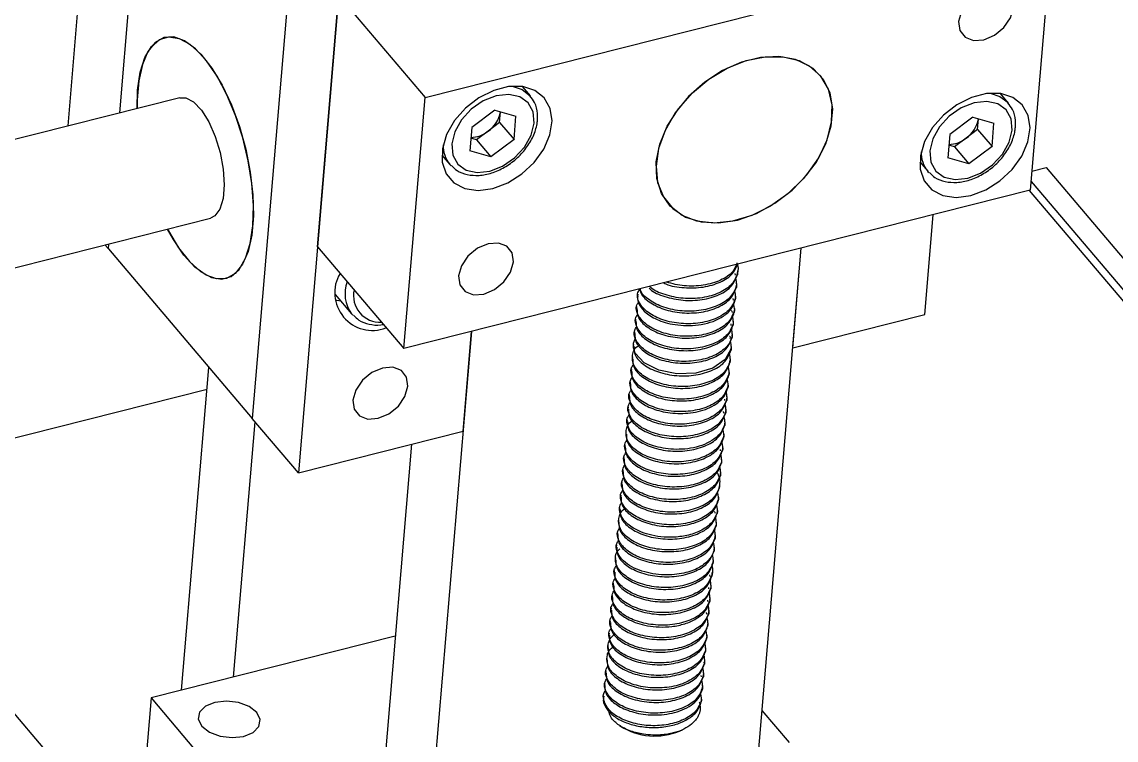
# Model space of a CAD drawing. Header units: millimetres. Extents: x 15 to 415, y 5 to 292.
# Drawn here: x 166.64 to 184.24, y 146.87 to 158.41 of the extents above; entities that cross this region are included whole.
import ezdxf

# ---------------------------------------------------------------- set-up
doc = ezdxf.new("R2010")
doc.units = ezdxf.units.MM
doc.layers.get('0').update_dxf_attribs({"lineweight": 5})

msp = doc.modelspace()

# ---------------------------------------------------------------- linework, layer by layer
at = {"color": 18, "linetype": 'Continuous', "lineweight": 25, "true_color": 0x000000}
for p, q in [((171.305, 163.344), (170.347, 152.035)), ((172.046, 162.471), (171.088, 151.162)), ((168.217, 156.951), (168.517, 160.497)), ((167.385, 156.741), (167.685, 160.287)), ((173.127, 157.199), (183.201, 159.745)), ((183.201, 159.745), (182.859, 155.706)), ((171.396, 154.797), (171.738, 158.836)), ((171.738, 158.836), (173.127, 157.199)), ((174.819, 157.223), (174.692, 157.373)), ((169.184, 157.195), (165.674, 156.308)), ((172.785, 153.16), (173.127, 157.199)), ((182.506, 157.111), (182.379, 157.261)), ((174.249, 156.994), (173.878, 156.717)), ((174.249, 156.994), (174.588, 156.896)), ((174.325, 156.794), (174.34, 156.968)), ((174.557, 156.521), (174.588, 156.896)), ((181.936, 156.881), (181.565, 156.604)), ((181.936, 156.881), (182.275, 156.784)), ((182.012, 156.682), (182.027, 156.855)), ((173.878, 156.717), (173.846, 156.342)), ((174.139, 156.655), (173.954, 156.517)), ((174.325, 156.794), (174.139, 156.655)), ((174.325, 156.794), (174.557, 156.521)), ((182.012, 156.682), (181.826, 156.543)), ((182.012, 156.682), (182.244, 156.409)), ((182.244, 156.409), (182.275, 156.784)), ((173.954, 156.517), (173.863, 156.543)), ((173.954, 156.517), (174.185, 156.244)), ((174.557, 156.521), (174.185, 156.244)), ((181.565, 156.604), (181.533, 156.229)), ((181.826, 156.543), (181.641, 156.404)), ((173.396, 156.273), (173.523, 156.123)), ((174.185, 156.244), (173.846, 156.342)), ((181.641, 156.404), (181.55, 156.43)), ((181.641, 156.404), (181.872, 156.131)), ((182.244, 156.409), (181.872, 156.131)), ((173.543, 156.101), (173.523, 156.123)), ((181.083, 156.161), (181.21, 156.011)), ((181.872, 156.131), (181.533, 156.229)), ((181.23, 155.989), (181.21, 156.011)), ((182.885, 156.012), (183.113, 156.07)), ((183.113, 156.07), (194.689, 142.431)), ((182.871, 155.849), (194.336, 142.342)), ((182.859, 155.706), (172.785, 153.16)), ((194.322, 142.18), (182.845, 155.703)), ((166.164, 154.369), (169.674, 155.256)), ((181.162, 153.708), (181.298, 155.312)), ((167.977, 154.827), (168.032, 154.763)), ((168.032, 154.763), (168.039, 154.843)), ((168.032, 154.763), (170.347, 152.035)), ((171.396, 154.797), (172.785, 153.16)), ((178.238, 143.681), (179.177, 154.776)), ((179.041, 153.172), (179.177, 154.776)), ((178.11, 154.368), (178.113, 154.344)), ((178.151, 154.377), (178.149, 154.347)), ((178.152, 154.369), (178.156, 154.409)), ((178.122, 154.276), (178.134, 154.175)), ((178.134, 154.175), (178.132, 154.145)), ((178.135, 154.167), (178.139, 154.207)), ((171.678, 154.032), (171.944, 153.719)), ((176.545, 154.037), (176.543, 154.007)), ((178.105, 154.074), (178.117, 153.973)), ((178.118, 153.965), (178.122, 154.005)), ((171.682, 153.947), (171.766, 153.93)), ((176.528, 153.835), (176.526, 153.805)), ((178.076, 153.965), (178.079, 153.941)), ((178.088, 153.872), (178.1, 153.771)), ((178.117, 153.973), (178.115, 153.943)), ((171.965, 153.697), (171.944, 153.719)), ((176.511, 153.633), (176.509, 153.603)), ((178.071, 153.67), (178.083, 153.569)), ((178.1, 153.771), (178.098, 153.741)), ((178.101, 153.763), (178.105, 153.803)), ((179.041, 153.172), (181.162, 153.708)), ((178.042, 153.561), (178.045, 153.534)), ((178.053, 153.468), (178.066, 153.368)), ((178.083, 153.569), (178.081, 153.539)), ((178.084, 153.561), (178.087, 153.601)), ((173.875, 153.436), (172.935, 142.341)), ((173.739, 151.832), (173.875, 153.436)), ((176.494, 153.431), (176.492, 153.401)), ((178.066, 153.367), (178.063, 153.338)), ((178.067, 153.359), (178.07, 153.399)), ((176.477, 153.229), (176.475, 153.199)), ((178.036, 153.267), (178.049, 153.165)), ((178.049, 153.165), (178.046, 153.136)), ((178.05, 153.157), (178.053, 153.197)), ((176.46, 153.027), (176.457, 152.997)), ((178.02, 153.065), (178.032, 152.963)), ((178.029, 152.933), (178.025, 152.966)), ((178.032, 152.963), (178.029, 152.934)), ((178.033, 152.955), (178.036, 152.995)), ((169.211, 147.669), (169.65, 152.856)), ((176.443, 152.825), (176.44, 152.795)), ((178.002, 152.863), (178.015, 152.761)), ((178.015, 152.761), (178.012, 152.732)), ((178.016, 152.754), (178.019, 152.793)), ((176.426, 152.623), (176.423, 152.593)), ((177.985, 152.661), (177.998, 152.56)), ((177.999, 152.552), (178.002, 152.591)), ((169.62, 152.502), (163.958, 151.07)), ((176.409, 152.421), (176.406, 152.391)), ((177.968, 152.459), (177.98, 152.357)), ((177.998, 152.559), (177.995, 152.53)), ((177.94, 152.349), (177.942, 152.325)), ((177.951, 152.257), (177.963, 152.155)), ((177.98, 152.357), (177.978, 152.328)), ((177.981, 152.35), (177.985, 152.389)), ((176.392, 152.219), (176.389, 152.189)), ((177.922, 152.147), (177.925, 152.123)), ((177.934, 152.055), (177.946, 151.954)), ((177.963, 152.155), (177.961, 152.126)), ((177.964, 152.148), (177.968, 152.187)), ((170.043, 147.88), (170.391, 151.983)), ((171.088, 151.162), (170.347, 152.035)), ((176.374, 152.017), (176.372, 151.987)), ((177.946, 151.954), (177.944, 151.924)), ((177.947, 151.946), (177.951, 151.985)), ((171.088, 151.162), (173.739, 151.832)), ((176.357, 151.815), (176.355, 151.786)), ((177.917, 151.853), (177.929, 151.752)), ((177.929, 151.752), (177.927, 151.722)), ((177.93, 151.744), (177.934, 151.783)), ((172.906, 151.622), (172.195, 143.213)), ((176.34, 151.613), (176.338, 151.584)), ((177.871, 151.541), (177.874, 151.516)), ((177.9, 151.651), (177.912, 151.549)), ((177.912, 151.55), (177.91, 151.52)), ((177.913, 151.542), (177.916, 151.581)), ((176.323, 151.411), (176.321, 151.382)), ((177.882, 151.449), (177.895, 151.348)), ((177.895, 151.348), (177.892, 151.318)), ((177.896, 151.34), (177.899, 151.38)), ((176.306, 151.209), (176.304, 151.18)), ((177.865, 151.247), (177.878, 151.146)), ((177.879, 151.138), (177.882, 151.178)), ((176.289, 151.007), (176.286, 150.978)), ((177.878, 151.146), (177.875, 151.116)), ((177.831, 150.843), (177.844, 150.742)), ((177.861, 150.944), (177.858, 150.914)), ((177.862, 150.936), (177.865, 150.976)), ((176.272, 150.805), (176.269, 150.776)), ((177.814, 150.641), (177.827, 150.54)), ((177.844, 150.742), (177.841, 150.712)), ((177.845, 150.734), (177.848, 150.774)), ((176.255, 150.604), (176.252, 150.574)), ((177.827, 150.54), (177.824, 150.51)), ((177.828, 150.532), (177.831, 150.572)), ((174.895, 137.428), (163.9, 150.382)), ((176.238, 150.402), (176.235, 150.372)), ((177.797, 150.439), (177.809, 150.338)), ((177.809, 150.338), (177.807, 150.308)), ((177.81, 150.33), (177.814, 150.37)), ((176.221, 150.2), (176.218, 150.17)), ((177.78, 150.237), (177.792, 150.136)), ((177.79, 150.106), (177.789, 150.139)), ((177.792, 150.136), (177.79, 150.106)), ((177.793, 150.128), (177.797, 150.168)), ((176.203, 149.998), (176.201, 149.968)), ((177.763, 150.035), (177.775, 149.934)), ((177.776, 149.926), (177.78, 149.966)), ((176.186, 149.796), (176.184, 149.766)), ((177.746, 149.833), (177.758, 149.732)), ((177.759, 149.724), (177.763, 149.764)), ((177.775, 149.934), (177.773, 149.905)), ((176.169, 149.594), (176.167, 149.564)), ((177.758, 149.732), (177.756, 149.703)), ((177.7, 149.522), (177.703, 149.498)), ((177.711, 149.43), (177.724, 149.328)), ((177.741, 149.53), (177.739, 149.501)), ((177.742, 149.523), (177.745, 149.562)), ((176.152, 149.392), (176.15, 149.362)), ((177.683, 149.32), (177.686, 149.296)), ((177.724, 149.328), (177.721, 149.299)), ((177.725, 149.321), (177.728, 149.36)), ((176.135, 149.19), (176.133, 149.16)), ((177.666, 149.118), (177.669, 149.094)), ((177.694, 149.228), (177.707, 149.127)), ((177.707, 149.126), (177.704, 149.097)), ((177.708, 149.119), (177.711, 149.158)), ((176.118, 148.988), (176.115, 148.958)), ((177.649, 148.916), (177.652, 148.892)), ((177.677, 149.026), (177.69, 148.924)), ((177.69, 148.924), (177.687, 148.895)), ((177.691, 148.917), (177.694, 148.956)), ((176.101, 148.786), (176.098, 148.756)), ((177.66, 148.824), (177.673, 148.722)), ((177.673, 148.722), (177.67, 148.693)), ((177.674, 148.715), (177.677, 148.754)), ((172.645, 148.537), (168.718, 147.545)), ((176.084, 148.584), (176.081, 148.554)), ((177.643, 148.622), (177.656, 148.521)), ((177.657, 148.513), (177.66, 148.552)), ((176.067, 148.382), (176.064, 148.353)), ((177.626, 148.42), (177.638, 148.319)), ((177.656, 148.521), (177.653, 148.491)), ((176.05, 148.18), (176.047, 148.151)), ((177.612, 148.218), (177.621, 148.116)), ((177.638, 148.319), (177.636, 148.289)), ((177.639, 148.311), (177.643, 148.35)), ((177.592, 148.016), (177.604, 147.915)), ((177.619, 148.087), (177.615, 148.119)), ((177.621, 148.117), (177.619, 148.087)), ((177.622, 148.109), (177.626, 148.148)), ((176.032, 147.978), (176.03, 147.949)), ((177.563, 147.907), (177.566, 147.883)), ((177.604, 147.915), (177.602, 147.885)), ((177.605, 147.907), (177.609, 147.947)), ((176.015, 147.776), (176.013, 147.747)), ((177.575, 147.814), (177.587, 147.713)), ((177.587, 147.713), (177.585, 147.683)), ((177.588, 147.705), (177.592, 147.745)), ((168.718, 147.545), (168.554, 145.606)), ((168.718, 147.545), (171.033, 144.817)), ((175.998, 147.574), (175.996, 147.545)), ((177.558, 147.612), (177.57, 147.511)), ((177.57, 147.511), (177.568, 147.481)), ((177.571, 147.503), (177.574, 147.543)), ((178.986, 146.827), (178.548, 147.344)), ((176.253, 147.102), (176.27, 147.09)), ((177.217, 147.01), (177.265, 147.032))]:
    msp.add_line(p, q, dxfattribs=at)
at = {"color": 18, "linetype": 'Continuous', "lineweight": 25, "true_color": 0x000000, "flags": 128}
for points in [[(182.113, 158.126), (182.284, 158.2), (182.435, 158.324), (182.542, 158.479), (182.589, 158.642), (182.568, 158.788), (182.483, 158.895), (182.348, 158.946), (182.181, 158.934), (182.009, 158.861), (181.859, 158.737), (181.752, 158.582), (181.705, 158.419), (181.726, 158.273), (181.81, 158.166), (181.946, 158.114), (182.113, 158.126)], [(168.493, 157.021), (168.503, 157.317), (168.545, 157.603), (168.62, 157.839), (168.724, 158.017), (168.853, 158.13), (169.003, 158.175), (169.169, 158.149), (169.344, 158.053), (169.521, 157.892), (169.696, 157.67), (169.861, 157.396), (170.01, 157.079), (170.139, 156.732), (170.241, 156.367), (170.315, 155.996), (170.356, 155.634), (170.364, 155.293), (170.338, 154.986), (170.279, 154.724), (170.189, 154.516), (170.072, 154.37), (169.932, 154.29), (169.773, 154.281), (169.603, 154.342), (169.425, 154.472), (169.248, 154.664), (169.078, 154.913), (168.983, 155.082)], [(170.355, 155.135), (170.364, 155.46), (170.34, 155.813), (170.282, 156.181), (170.194, 156.551), (170.078, 156.909), (169.938, 157.242), (169.78, 157.539), (169.61, 157.788), (169.433, 157.98), (169.255, 158.109), (169.084, 158.171), (168.926, 158.161), (168.786, 158.082), (168.668, 157.936), (168.579, 157.728), (168.52, 157.466), (168.494, 157.159), (168.493, 157.021)], [(178.149, 155.227), (178.455, 155.334), (178.752, 155.497), (179.027, 155.707), (179.265, 155.955), (179.456, 156.23), (179.591, 156.518), (179.664, 156.807), (179.671, 157.081), (179.612, 157.33), (179.49, 157.541), (179.31, 157.704), (179.081, 157.811), (178.813, 157.859), (178.52, 157.843), (178.214, 157.766), (177.91, 157.63), (177.623, 157.443), (177.365, 157.212), (177.149, 156.949), (176.985, 156.666), (176.881, 156.376), (176.84, 156.093), (176.866, 155.83), (176.958, 155.599), (177.11, 155.411), (177.315, 155.275), (177.565, 155.197), (177.847, 155.181), (178.149, 155.227)], [(176.844, 156.162), (176.901, 156.449), (177.021, 156.738), (177.199, 157.017), (177.426, 157.273), (177.692, 157.494), (177.985, 157.669), (178.291, 157.791), (178.595, 157.853), (178.883, 157.853), (179.142, 157.79), (179.36, 157.668), (179.526, 157.492), (179.633, 157.271), (179.676, 157.015), (179.652, 156.735), (179.563, 156.446), (179.413, 156.16), (179.209, 155.89), (178.961, 155.651), (178.68, 155.451), (178.379, 155.302), (178.072, 155.21), (177.774, 155.179), (177.499, 155.21), (177.259, 155.303), (177.066, 155.453), (176.929, 155.653), (176.854, 155.893), (176.844, 156.162)], [(174.214, 155.735), (174.455, 155.825), (174.683, 155.968), (174.881, 156.154), (175.035, 156.369), (175.133, 156.597), (175.168, 156.82), (175.138, 157.023), (175.043, 157.191), (174.893, 157.31), (174.697, 157.372), (174.47, 157.373), (174.229, 157.312), (173.993, 157.194), (173.777, 157.028), (173.6, 156.826), (173.472, 156.602), (173.405, 156.375), (173.403, 156.159), (173.466, 155.973), (173.59, 155.828), (173.764, 155.736), (173.978, 155.704), (174.214, 155.735)], [(174.525, 157.379), (174.685, 157.329), (174.816, 157.227)], [(169.184, 157.195), (169.277, 157.194), (169.402, 157.128), (169.529, 156.995), (169.648, 156.804), (169.752, 156.571), (169.831, 156.312), (169.881, 156.047), (169.897, 155.795), (169.878, 155.575), (169.826, 155.404), (169.745, 155.293), (169.674, 155.256)], [(174.88, 156.786), (174.863, 156.965), (174.784, 157.11), (174.648, 157.207), (174.471, 157.247), (174.268, 157.225), (174.061, 157.143), (173.869, 157.01), (173.711, 156.839), (173.603, 156.647), (173.554, 156.451), (173.571, 156.272), (173.651, 156.127), (173.786, 156.03), (173.964, 155.991), (174.166, 156.013), (174.373, 156.094), (174.565, 156.227), (174.723, 156.398), (174.832, 156.591), (174.88, 156.786)], [(181.901, 155.622), (182.142, 155.713), (182.37, 155.856), (182.568, 156.042), (182.722, 156.257), (182.82, 156.484), (182.855, 156.708), (182.825, 156.911), (182.73, 157.078), (182.58, 157.198), (182.384, 157.26), (182.157, 157.261), (181.916, 157.2), (181.68, 157.082), (181.464, 156.916), (181.287, 156.713), (181.159, 156.49), (181.092, 156.262), (181.09, 156.047), (181.153, 155.86), (181.277, 155.715), (181.451, 155.624), (181.665, 155.592), (181.901, 155.622)], [(182.212, 157.266), (182.372, 157.216), (182.503, 157.115)], [(182.567, 156.674), (182.55, 156.853), (182.471, 156.998), (182.335, 157.095), (182.158, 157.134), (181.955, 157.112), (181.748, 157.031), (181.556, 156.898), (181.398, 156.727), (181.29, 156.534), (181.241, 156.339), (181.258, 156.16), (181.338, 156.015), (181.473, 155.918), (181.651, 155.878), (181.853, 155.901), (182.06, 155.982), (182.252, 156.115), (182.41, 156.286), (182.519, 156.479), (182.567, 156.674)], [(168.983, 155.082), (168.997, 155.056), (169.162, 154.782), (169.336, 154.56), (169.514, 154.399), (169.689, 154.303), (169.855, 154.277), (170.005, 154.321), (170.134, 154.435), (170.238, 154.613), (170.312, 154.849), (170.355, 155.135)], [(174.07, 154.038), (174.242, 154.112), (174.392, 154.236), (174.499, 154.391), (174.546, 154.554), (174.525, 154.7), (174.441, 154.807), (174.305, 154.858), (174.138, 154.846), (173.967, 154.773), (173.816, 154.649), (173.709, 154.494), (173.662, 154.331), (173.683, 154.185), (173.768, 154.078), (173.904, 154.026), (174.07, 154.038)], [(178.049, 153.165), (177.954, 152.986), (177.755, 152.847), (177.481, 152.768), (177.175, 152.757), (176.883, 152.816), (176.648, 152.933), (176.507, 153.088), (176.479, 153.173), (176.476, 153.215), (176.478, 153.236), (176.479, 153.246), (176.48, 153.251), (176.481, 153.254), (176.481, 153.255), (176.481, 153.256), (176.481, 153.256), (176.481, 153.256), (176.481, 153.256), (176.481, 153.256), (176.481, 153.256), (176.481, 153.256), (176.481, 153.256), (176.481, 153.257), (176.481, 153.258), (176.482, 153.262), (176.486, 153.277), (176.511, 153.332)], [(172.373, 152.04), (172.545, 152.114), (172.696, 152.237), (172.802, 152.393), (172.849, 152.556), (172.829, 152.702), (172.744, 152.809), (172.608, 152.86), (172.441, 152.848), (172.27, 152.774), (172.119, 152.651), (172.012, 152.495), (171.965, 152.332), (171.986, 152.186), (172.071, 152.079), (172.207, 152.028), (172.373, 152.04)], [(169.745, 147.473), (169.593, 147.41), (169.5, 147.314), (169.479, 147.201), (169.534, 147.089), (169.657, 146.993), (169.828, 146.928), (170.021, 146.906), (170.208, 146.927), (170.359, 146.991), (170.452, 147.086), (170.473, 147.199), (170.418, 147.312), (170.296, 147.408), (170.125, 147.472), (169.931, 147.495), (169.745, 147.473)]]:
    msp.add_lwpolyline(points, dxfattribs=at)
at = {"color": 18, "linetype": 'Continuous', "lineweight": 25, "true_color": 0x000000}
for centre, radius, start, end in [((173.86, 157.054), 0.487, 305.0007, 349.7598), ((181.547, 156.942), 0.487, 305.0006, 349.7597), ((173.848, 157.027), 0.472, 271.9892, 308.1429), ((181.535, 156.914), 0.472, 271.989, 308.1431), ((173.893, 156.422), 0.476, 178.0423, 218.9145), ((181.58, 156.31), 0.476, 178.0428, 218.9145), ((172.278, 154.059), 0.606, 149.113, 291.1193), ((172.384, 154.043), 0.546, 159.4374, 216.401), ((172.4, 154.012), 0.426, 167.4201, 273.2266), ((176.821, 147.966), 1.034, 237.8249, 292.4955)]:
    msp.add_arc(centre, radius, start, end, dxfattribs=at)
for points, knots in [([(174.933, 156.832), (174.934, 156.868), (174.938, 156.968), (174.904, 157.11), (174.838, 157.19), (174.81, 157.224)], [0, 0, 0, 0, 0.2413675, 0.6806563, 1, 1, 1, 1]), ([(182.62, 156.72), (182.621, 156.756), (182.625, 156.856), (182.591, 156.997), (182.525, 157.078), (182.497, 157.111)], [0, 0, 0, 0, 0.241362, 0.680656, 1, 1, 1, 1]), ([(173.551, 156.103), (173.579, 156.075), (173.647, 156.006), (173.802, 155.952), (173.993, 155.937), (174.199, 155.978), (174.405, 156.069), (174.596, 156.206), (174.755, 156.377), (174.872, 156.572), (174.922, 156.728), (174.931, 156.813), (174.933, 156.832)], [0, 0, 0, 0, 0.073837, 0.180476, 0.288758, 0.399828, 0.512507, 0.625603, 0.738964, 0.852787, 0.967276, 1, 1, 1, 1]), ([(181.238, 155.99), (181.266, 155.962), (181.334, 155.894), (181.489, 155.839), (181.68, 155.825), (181.886, 155.865), (182.092, 155.957), (182.283, 156.093), (182.442, 156.265), (182.559, 156.459), (182.609, 156.615), (182.618, 156.701), (182.62, 156.72)], [0, 0, 0, 0, 0.073837, 0.180475, 0.288757, 0.399827, 0.512506, 0.625603, 0.738964, 0.852787, 0.967276, 1, 1, 1, 1]), ([(176.965, 154.217), (176.977, 154.211), (177.065, 154.165), (177.294, 154.132), (177.604, 154.138), (177.883, 154.222), (178.084, 154.353), (178.128, 154.465), (178.148, 154.516)], [0, 0, 0, 0, 0.0296841, 0.2313036, 0.4329239, 0.6345454, 0.8361691, 1, 1, 1, 1]), ([(178.138, 154.537), (178.14, 154.532), (178.168, 154.48), (178.159, 154.426), (178.151, 154.376)], [0, 0, 0, 0, 0.082579, 1, 1, 1, 1]), ([(176.728, 154.137), (176.734, 154.129), (176.786, 154.07), (176.979, 153.99), (177.271, 153.927), (177.587, 153.938), (177.866, 154.019), (178.077, 154.161), (178.125, 154.285), (178.149, 154.347)], [0, 0, 0, 0, 0.022877, 0.185731, 0.348585, 0.511439, 0.674293, 0.837146, 1, 1, 1, 1]), ([(178.151, 154.376), (178.127, 154.314), (178.08, 154.19), (177.868, 154.049), (177.59, 153.967), (177.273, 153.957), (176.982, 154.02), (176.791, 154.097), (176.741, 154.154), (176.737, 154.159)], [0, 0, 0, 0, 0.164102, 0.328203, 0.492305, 0.656407, 0.820508, 0.98461, 1, 1, 1, 1]), ([(178.133, 154.512), (178.117, 154.473), (178.076, 154.373), (177.884, 154.251), (177.608, 154.17), (177.292, 154.156), (177.103, 154.204), (177.01, 154.228)], [0, 0, 0, 0, 0.135972, 0.353342, 0.570712, 0.788082, 1, 1, 1, 1]), ([(178.134, 154.175), (178.111, 154.113), (178.063, 153.989), (177.852, 153.847), (177.573, 153.765), (177.259, 153.755), (176.956, 153.815), (176.725, 153.936), (176.597, 154.049), (176.59, 154.114), (176.589, 154.122)], [0, 0, 0, 0, 0.139997, 0.279995, 0.419992, 0.55999, 0.699987, 0.839984, 0.979982, 1, 1, 1, 1]), ([(178.117, 153.973), (178.094, 153.911), (178.046, 153.787), (177.835, 153.645), (177.556, 153.563), (177.242, 153.553), (176.942, 153.613), (176.699, 153.734), (176.561, 153.892), (176.522, 154.032), (176.57, 154.101), (176.582, 154.119)], [0, 0, 0, 0, 0.119686, 0.239372, 0.359058, 0.478744, 0.598431, 0.718117, 0.837804, 0.95749, 1, 1, 1, 1]), ([(176.546, 154.007), (176.544, 153.99), (176.54, 153.94), (176.576, 153.845), (176.68, 153.723), (176.846, 153.627), (177.027, 153.567), (177.194, 153.536), (177.38, 153.527), (177.575, 153.545), (177.765, 153.595), (177.934, 153.68), (178.065, 153.798), (178.098, 153.894), (178.115, 153.944)], [0, 0, 0, 0, 0.037284, 0.115468, 0.213339, 0.330808, 0.3972, 0.468531, 0.544798, 0.625996, 0.71212, 0.803166, 0.899128, 1, 1, 1, 1]), ([(176.582, 154.119), (176.584, 154.102), (176.59, 154.028), (176.721, 153.906), (176.954, 153.786), (177.256, 153.725), (177.57, 153.736), (177.849, 153.817), (178.06, 153.959), (178.108, 154.083), (178.132, 154.145)], [0, 0, 0, 0, 0.041209, 0.178179, 0.315149, 0.45212, 0.58909, 0.72606, 0.86303, 1, 1, 1, 1]), ([(178.1, 153.771), (178.076, 153.709), (178.028, 153.584), (177.817, 153.443), (177.538, 153.361), (177.223, 153.351), (176.924, 153.412), (176.682, 153.533), (176.544, 153.691), (176.504, 153.828), (176.55, 153.894), (176.561, 153.909)], [0, 0, 0, 0, 0.120434, 0.240867, 0.361301, 0.481736, 0.60217, 0.722605, 0.84304, 0.963475, 1, 1, 1, 1]), ([(171.973, 153.698), (172, 153.67), (172.069, 153.601), (172.224, 153.55), (172.361, 153.53), (172.441, 153.547), (172.454, 153.55)], [0, 0, 0, 0, 0.237911, 0.58151, 0.930401, 1, 1, 1, 1]), ([(178.083, 153.569), (178.059, 153.507), (178.011, 153.382), (177.8, 153.241), (177.521, 153.159), (177.207, 153.149), (176.907, 153.21), (176.665, 153.33), (176.527, 153.489), (176.488, 153.629), (176.536, 153.697), (176.548, 153.715)], [0, 0, 0, 0, 0.119698, 0.239396, 0.359094, 0.478792, 0.59849, 0.718188, 0.837886, 0.957584, 1, 1, 1, 1]), ([(176.534, 153.805), (176.535, 153.758), (176.537, 153.654), (176.683, 153.503), (176.92, 153.382), (177.221, 153.322), (177.536, 153.332), (177.815, 153.413), (178.026, 153.555), (178.074, 153.679), (178.098, 153.741)], [0, 0, 0, 0, 0.1063417, 0.2340072, 0.3616718, 0.4893374, 0.617003, 0.7446685, 0.8723343, 1, 1, 1, 1]), ([(178.05, 153.774), (178.054, 153.77), (178.064, 153.759), (178.063, 153.747), (178.062, 153.739)], [0, 0, 0, 0, 0.341506, 1, 1, 1, 1]), ([(178.066, 153.368), (178.056, 153.333), (178.036, 153.265), (177.963, 153.173), (177.863, 153.094), (177.739, 153.031), (177.598, 152.986), (177.396, 152.951), (177.131, 152.953), (176.843, 153.025), (176.623, 153.149), (176.505, 153.3), (176.473, 153.431), (176.518, 153.495), (176.531, 153.513)], [0, 0, 0, 0, 0.065557, 0.130374, 0.19445, 0.257786, 0.320383, 0.382237, 0.503127, 0.621096, 0.736141, 0.84826, 0.95745, 1, 1, 1, 1]), ([(176.517, 153.603), (176.518, 153.556), (176.52, 153.452), (176.666, 153.3), (176.904, 153.18), (177.204, 153.12), (177.519, 153.13), (177.797, 153.212), (178.009, 153.353), (178.057, 153.477), (178.08, 153.539)], [0, 0, 0, 0, 0.106621, 0.234247, 0.361872, 0.489497, 0.617123, 0.744749, 0.872375, 1, 1, 1, 1]), ([(176.5, 153.401), (176.501, 153.354), (176.503, 153.25), (176.649, 153.098), (176.887, 152.978), (177.188, 152.918), (177.503, 152.928), (177.781, 153.01), (177.992, 153.151), (178.04, 153.276), (178.064, 153.338)], [0, 0, 0, 0, 0.106839, 0.234435, 0.362029, 0.489624, 0.617219, 0.744813, 0.872406, 1, 1, 1, 1]), ([(178.023, 153.362), (178.024, 153.361), (178.033, 153.349), (178.031, 153.336), (178.029, 153.325)], [0, 0, 0, 0, 0.077571, 1, 1, 1, 1]), ([(178.032, 152.963), (178.008, 152.901), (177.96, 152.777), (177.749, 152.635), (177.47, 152.554), (177.155, 152.543), (176.855, 152.604), (176.615, 152.724), (176.468, 152.885), (176.451, 153.054), (176.493, 153.172), (176.562, 153.211), (176.565, 153.213)], [0, 0, 0, 0, 0.110606, 0.221212, 0.331818, 0.442423, 0.553029, 0.663635, 0.774241, 0.884847, 0.995453, 1, 1, 1, 1]), ([(176.483, 153.199), (176.484, 153.152), (176.486, 153.048), (176.631, 152.896), (176.869, 152.776), (177.17, 152.715), (177.485, 152.726), (177.764, 152.808), (177.975, 152.949), (178.023, 153.074), (178.046, 153.136)], [0, 0, 0, 0, 0.106453, 0.2341, 0.361748, 0.489397, 0.617047, 0.744697, 0.872348, 1, 1, 1, 1]), ([(176.466, 152.997), (176.467, 152.95), (176.468, 152.846), (176.614, 152.695), (176.852, 152.575), (177.153, 152.514), (177.467, 152.524), (177.746, 152.606), (177.957, 152.747), (178.005, 152.871), (178.029, 152.933)], [0, 0, 0, 0, 0.106506, 0.234148, 0.36179, 0.489431, 0.617074, 0.744716, 0.872357, 1, 1, 1, 1]), ([(178.015, 152.761), (177.991, 152.699), (177.943, 152.575), (177.732, 152.434), (177.454, 152.352), (177.139, 152.341), (176.839, 152.402), (176.597, 152.522), (176.458, 152.681), (176.419, 152.821), (176.467, 152.889), (176.48, 152.907)], [0, 0, 0, 0, 0.119682, 0.239365, 0.359047, 0.478729, 0.598411, 0.718093, 0.837775, 0.957458, 1, 1, 1, 1]), ([(176.449, 152.795), (176.45, 152.748), (176.451, 152.644), (176.598, 152.492), (176.836, 152.372), (177.136, 152.312), (177.451, 152.322), (177.73, 152.404), (177.941, 152.545), (177.988, 152.67), (178.012, 152.732)], [0, 0, 0, 0, 0.106758, 0.234364, 0.36197, 0.489575, 0.617182, 0.744788, 0.872394, 1, 1, 1, 1]), ([(177.998, 152.56), (177.974, 152.498), (177.926, 152.373), (177.715, 152.232), (177.437, 152.15), (177.122, 152.14), (176.822, 152.2), (176.58, 152.321), (176.441, 152.479), (176.402, 152.619), (176.45, 152.687), (176.463, 152.705)], [0, 0, 0, 0, 0.119692, 0.239384, 0.359076, 0.478768, 0.59846, 0.718152, 0.837845, 0.957538, 1, 1, 1, 1]), ([(176.429, 152.593), (176.428, 152.56), (176.426, 152.48), (176.515, 152.351), (176.691, 152.225), (176.908, 152.15), (177.11, 152.12), (177.273, 152.115), (177.439, 152.13), (177.6, 152.168), (177.746, 152.229), (177.868, 152.311), (177.959, 152.413), (177.983, 152.491), (177.995, 152.53)], [0, 0, 0, 0, 0.075752, 0.181264, 0.29548, 0.418379, 0.4834, 0.550618, 0.620032, 0.691639, 0.765441, 0.841435, 0.919622, 1, 1, 1, 1]), ([(177.98, 152.357), (177.957, 152.295), (177.909, 152.171), (177.697, 152.029), (177.419, 151.948), (177.104, 151.938), (176.804, 151.998), (176.562, 152.119), (176.425, 152.277), (176.384, 152.413), (176.428, 152.477), (176.438, 152.49)], [0, 0, 0, 0, 0.120914, 0.241828, 0.362742, 0.483656, 0.604571, 0.725485, 0.846399, 0.967313, 1, 1, 1, 1]), ([(177.963, 152.155), (177.939, 152.093), (177.892, 151.969), (177.68, 151.828), (177.402, 151.746), (177.087, 151.736), (176.788, 151.796), (176.545, 151.917), (176.407, 152.075), (176.368, 152.215), (176.416, 152.283), (176.428, 152.301)], [0, 0, 0, 0, 0.119692, 0.239384, 0.359075, 0.478767, 0.598459, 0.71815, 0.837842, 0.957533, 1, 1, 1, 1]), ([(176.415, 152.391), (176.415, 152.344), (176.417, 152.24), (176.563, 152.089), (176.801, 151.969), (177.102, 151.908), (177.416, 151.918), (177.695, 152), (177.906, 152.141), (177.954, 152.265), (177.978, 152.328)], [0, 0, 0, 0, 0.106453, 0.234103, 0.361752, 0.489402, 0.617051, 0.744701, 0.872351, 1, 1, 1, 1]), ([(177.946, 151.954), (177.931, 151.907), (177.901, 151.816), (177.781, 151.702), (177.626, 151.617), (177.448, 151.563), (177.262, 151.539), (177.081, 151.541), (176.914, 151.565), (176.725, 151.617), (176.546, 151.708), (176.419, 151.832), (176.374, 151.946), (176.366, 152.036), (176.398, 152.081), (176.411, 152.099)], [0, 0, 0, 0, 0.089259, 0.17462, 0.256077, 0.333628, 0.40727, 0.477, 0.542814, 0.60471, 0.71627, 0.812299, 0.892736, 0.957528, 1, 1, 1, 1]), ([(176.397, 152.189), (176.398, 152.142), (176.4, 152.038), (176.546, 151.887), (176.784, 151.767), (177.085, 151.706), (177.399, 151.716), (177.678, 151.798), (177.889, 151.939), (177.937, 152.064), (177.961, 152.126)], [0, 0, 0, 0, 0.106657, 0.234278, 0.361898, 0.489518, 0.617139, 0.744759, 0.872379, 1, 1, 1, 1]), ([(177.929, 151.752), (177.905, 151.689), (177.858, 151.565), (177.646, 151.424), (177.368, 151.342), (177.053, 151.332), (176.753, 151.393), (176.513, 151.513), (176.366, 151.674), (176.348, 151.842), (176.391, 151.961), (176.46, 152), (176.462, 152.001)], [0, 0, 0, 0, 0.1106145, 0.2212291, 0.3318441, 0.442459, 0.5530745, 0.6636901, 0.7743059, 0.8849222, 0.9955296, 1, 1, 1, 1]), ([(176.38, 151.987), (176.381, 151.94), (176.383, 151.836), (176.529, 151.685), (176.768, 151.565), (177.068, 151.504), (177.383, 151.515), (177.662, 151.596), (177.873, 151.738), (177.92, 151.862), (177.944, 151.924)], [0, 0, 0, 0, 0.1067858, 0.2343885, 0.3619912, 0.4895936, 0.6171958, 0.7447972, 0.8723989, 1, 1, 1, 1]), ([(176.363, 151.785), (176.364, 151.738), (176.366, 151.635), (176.512, 151.483), (176.75, 151.363), (177.05, 151.302), (177.365, 151.312), (177.644, 151.394), (177.855, 151.536), (177.903, 151.66), (177.927, 151.722)], [0, 0, 0, 0, 0.106399, 0.234055, 0.361712, 0.489369, 0.617026, 0.744684, 0.872342, 1, 1, 1, 1]), ([(177.912, 151.549), (177.888, 151.487), (177.84, 151.363), (177.629, 151.222), (177.35, 151.14), (177.035, 151.13), (176.736, 151.19), (176.494, 151.311), (176.355, 151.469), (176.317, 151.609), (176.365, 151.677), (176.377, 151.695)], [0, 0, 0, 0, 0.119707, 0.239414, 0.35912, 0.478827, 0.598534, 0.71824, 0.837947, 0.957654, 1, 1, 1, 1]), ([(176.346, 151.584), (176.347, 151.536), (176.349, 151.433), (176.495, 151.281), (176.732, 151.161), (177.033, 151.1), (177.348, 151.11), (177.626, 151.192), (177.838, 151.333), (177.886, 151.458), (177.909, 151.52)], [0, 0, 0, 0, 0.106537, 0.234175, 0.361812, 0.48945, 0.617087, 0.744725, 0.872363, 1, 1, 1, 1]), ([(177.895, 151.348), (177.871, 151.286), (177.824, 151.162), (177.613, 151.02), (177.334, 150.938), (177.019, 150.928), (176.72, 150.988), (176.477, 151.109), (176.339, 151.267), (176.3, 151.407), (176.347, 151.475), (176.36, 151.493)], [0, 0, 0, 0, 0.119681, 0.239362, 0.359042, 0.478723, 0.598404, 0.718084, 0.837765, 0.957446, 1, 1, 1, 1]), ([(176.329, 151.382), (176.33, 151.334), (176.332, 151.23), (176.478, 151.079), (176.716, 150.959), (177.017, 150.898), (177.331, 150.909), (177.61, 150.99), (177.821, 151.132), (177.869, 151.256), (177.892, 151.318)], [0, 0, 0, 0, 0.106773, 0.234377, 0.361981, 0.489585, 0.617189, 0.744792, 0.872397, 1, 1, 1, 1]), ([(177.878, 151.146), (177.854, 151.084), (177.807, 150.96), (177.595, 150.818), (177.317, 150.736), (177.002, 150.726), (176.702, 150.786), (176.46, 150.907), (176.321, 151.066), (176.284, 151.206), (176.33, 151.276), (176.342, 151.295)], [0, 0, 0, 0, 0.119422, 0.238844, 0.358267, 0.477689, 0.597112, 0.716535, 0.835958, 0.955382, 1, 1, 1, 1]), ([(176.312, 151.18), (176.313, 151.131), (176.315, 151.026), (176.466, 150.873), (176.708, 150.754), (177.011, 150.695), (177.325, 150.708), (177.6, 150.792), (177.806, 150.933), (177.852, 151.055), (177.875, 151.116)], [0, 0, 0, 0, 0.1087498, 0.2378914, 0.3664266, 0.4943548, 0.6216768, 0.7483912, 0.8744989, 1, 1, 1, 1]), ([(177.816, 151.174), (177.82, 151.168), (177.848, 151.129), (177.868, 151.05), (177.863, 150.979), (177.861, 150.943)], [0, 0, 0, 0, 0.074551, 0.534088, 1, 1, 1, 1]), ([(177.861, 150.943), (177.837, 150.881), (177.789, 150.757), (177.578, 150.616), (177.299, 150.534), (176.984, 150.524), (176.685, 150.585), (176.442, 150.705), (176.304, 150.864), (176.265, 151.004), (176.314, 151.072), (176.326, 151.091)], [0, 0, 0, 0, 0.119624, 0.239249, 0.358873, 0.478498, 0.598123, 0.717747, 0.837372, 0.956997, 1, 1, 1, 1]), ([(177.844, 150.742), (177.82, 150.68), (177.772, 150.555), (177.561, 150.414), (177.282, 150.332), (176.967, 150.322), (176.668, 150.382), (176.426, 150.503), (176.287, 150.661), (176.248, 150.801), (176.296, 150.87), (176.309, 150.888)], [0, 0, 0, 0, 0.119688, 0.239377, 0.359065, 0.478753, 0.598441, 0.71813, 0.837819, 0.957507, 1, 1, 1, 1]), ([(176.295, 150.978), (176.296, 150.931), (176.297, 150.827), (176.443, 150.675), (176.681, 150.555), (176.982, 150.494), (177.296, 150.505), (177.575, 150.586), (177.786, 150.728), (177.834, 150.852), (177.858, 150.914)], [0, 0, 0, 0, 0.106458, 0.234107, 0.361756, 0.489405, 0.617053, 0.744702, 0.872351, 1, 1, 1, 1]), ([(177.827, 150.54), (177.805, 150.482), (177.763, 150.369), (177.589, 150.239), (177.375, 150.158), (177.144, 150.123), (176.924, 150.129), (176.731, 150.165), (176.573, 150.22), (176.42, 150.302), (176.307, 150.408), (176.258, 150.517), (176.252, 150.584), (176.256, 150.618), (176.261, 150.647), (176.278, 150.668), (176.292, 150.686)], [0, 0, 0, 0, 0.112167, 0.217414, 0.315726, 0.407092, 0.491498, 0.568934, 0.63939, 0.702855, 0.808389, 0.886114, 0.935866, 0.95022, 0.957544, 1, 1, 1, 1]), ([(176.278, 150.776), (176.279, 150.728), (176.28, 150.625), (176.427, 150.473), (176.664, 150.353), (176.965, 150.292), (177.28, 150.303), (177.558, 150.384), (177.77, 150.526), (177.817, 150.65), (177.841, 150.712)], [0, 0, 0, 0, 0.106693, 0.234308, 0.361923, 0.489539, 0.617154, 0.744769, 0.872385, 1, 1, 1, 1]), ([(177.809, 150.338), (177.786, 150.276), (177.738, 150.152), (177.527, 150.01), (177.248, 149.928), (176.933, 149.918), (176.633, 149.979), (176.393, 150.099), (176.246, 150.26), (176.228, 150.429), (176.271, 150.547), (176.34, 150.586), (176.343, 150.588)], [0, 0, 0, 0, 0.110621, 0.221241, 0.331862, 0.442483, 0.553105, 0.663727, 0.774349, 0.884971, 0.995576, 1, 1, 1, 1]), ([(176.261, 150.574), (176.261, 150.526), (176.263, 150.423), (176.41, 150.271), (176.648, 150.151), (176.949, 150.091), (177.263, 150.101), (177.542, 150.183), (177.753, 150.324), (177.8, 150.449), (177.824, 150.511)], [0, 0, 0, 0, 0.106786, 0.234388, 0.361991, 0.489593, 0.617196, 0.744797, 0.872399, 1, 1, 1, 1]), ([(177.777, 150.543), (177.78, 150.539), (177.79, 150.528), (177.789, 150.516), (177.788, 150.508)], [0, 0, 0, 0, 0.340212, 1, 1, 1, 1]), ([(176.244, 150.372), (176.244, 150.325), (176.246, 150.221), (176.392, 150.069), (176.63, 149.949), (176.931, 149.889), (177.245, 149.899), (177.524, 149.98), (177.735, 150.122), (177.783, 150.246), (177.807, 150.308)], [0, 0, 0, 0, 0.106343, 0.234007, 0.361672, 0.489338, 0.617003, 0.744668, 0.872334, 1, 1, 1, 1]), ([(177.792, 150.136), (177.768, 150.074), (177.721, 149.949), (177.509, 149.808), (177.231, 149.726), (176.916, 149.716), (176.616, 149.777), (176.374, 149.897), (176.236, 150.056), (176.197, 150.196), (176.245, 150.264), (176.257, 150.282)], [0, 0, 0, 0, 0.119704, 0.239408, 0.359112, 0.478816, 0.59852, 0.718224, 0.837928, 0.957633, 1, 1, 1, 1]), ([(176.226, 150.17), (176.227, 150.123), (176.229, 150.019), (176.375, 149.867), (176.613, 149.747), (176.914, 149.687), (177.228, 149.697), (177.507, 149.778), (177.718, 149.92), (177.766, 150.044), (177.79, 150.106)], [0, 0, 0, 0, 0.106571, 0.234204, 0.361837, 0.489469, 0.617102, 0.744735, 0.872367, 1, 1, 1, 1]), ([(177.758, 149.732), (177.734, 149.67), (177.687, 149.546), (177.476, 149.405), (177.197, 149.323), (176.882, 149.312), (176.582, 149.373), (176.342, 149.493), (176.195, 149.653), (176.178, 149.803), (176.21, 149.902), (176.25, 149.937), (176.258, 149.944)], [0, 0, 0, 0, 0.113836, 0.227672, 0.341509, 0.455346, 0.569183, 0.68302, 0.796857, 0.910671, 0.981456, 1, 1, 1, 1]), ([(177.775, 149.934), (177.766, 149.903), (177.746, 149.832), (177.659, 149.722), (177.499, 149.612), (177.295, 149.546), (177.094, 149.521), (176.921, 149.521), (176.742, 149.545), (176.565, 149.595), (176.406, 149.672), (176.28, 149.775), (176.208, 149.896), (176.187, 150.005), (176.228, 150.062), (176.24, 150.08)], [0, 0, 0, 0, 0.0596651, 0.1364513, 0.230297, 0.3411291, 0.4032061, 0.4695666, 0.5402075, 0.6151244, 0.6943151, 0.7777743, 0.8654983, 0.9574832, 1, 1, 1, 1]), ([(176.209, 149.968), (176.21, 149.921), (176.212, 149.817), (176.358, 149.665), (176.597, 149.545), (176.897, 149.485), (177.212, 149.495), (177.49, 149.577), (177.702, 149.718), (177.749, 149.843), (177.773, 149.905)], [0, 0, 0, 0, 0.106838, 0.2344329, 0.3620282, 0.4896231, 0.6172173, 0.7448115, 0.8724059, 1, 1, 1, 1]), ([(176.192, 149.766), (176.193, 149.719), (176.195, 149.615), (176.341, 149.463), (176.579, 149.343), (176.88, 149.282), (177.194, 149.293), (177.473, 149.375), (177.684, 149.516), (177.732, 149.641), (177.756, 149.703)], [0, 0, 0, 0, 0.106508, 0.234147, 0.361787, 0.489427, 0.617069, 0.744712, 0.872355, 1, 1, 1, 1]), ([(177.741, 149.53), (177.717, 149.468), (177.669, 149.344), (177.458, 149.202), (177.179, 149.121), (176.864, 149.111), (176.565, 149.171), (176.323, 149.292), (176.184, 149.45), (176.146, 149.59), (176.194, 149.658), (176.206, 149.676)], [0, 0, 0, 0, 0.1197146, 0.2394287, 0.3591434, 0.4788578, 0.5985725, 0.7182868, 0.8380013, 0.9577157, 1, 1, 1, 1]), ([(177.737, 149.667), (177.737, 149.667), (177.757, 149.622), (177.749, 149.576), (177.741, 149.53)], [0, 0, 0, 0, 0.003473, 1, 1, 1, 1]), ([(177.724, 149.328), (177.7, 149.266), (177.652, 149.142), (177.441, 149.001), (177.163, 148.919), (176.848, 148.908), (176.548, 148.969), (176.306, 149.089), (176.168, 149.248), (176.129, 149.388), (176.176, 149.456), (176.189, 149.474)], [0, 0, 0, 0, 0.1196849, 0.2393706, 0.3590558, 0.4787412, 0.5984267, 0.718112, 0.837797, 0.9574824, 1, 1, 1, 1]), ([(176.175, 149.564), (176.176, 149.517), (176.178, 149.413), (176.324, 149.262), (176.561, 149.142), (176.862, 149.081), (177.177, 149.091), (177.455, 149.173), (177.667, 149.314), (177.715, 149.438), (177.738, 149.5)], [0, 0, 0, 0, 0.106474, 0.23412, 0.361767, 0.489413, 0.61706, 0.744707, 0.872354, 1, 1, 1, 1]), ([(177.707, 149.127), (177.683, 149.065), (177.636, 148.94), (177.425, 148.799), (177.146, 148.717), (176.831, 148.707), (176.531, 148.767), (176.289, 148.887), (176.15, 149.046), (176.111, 149.186), (176.159, 149.254), (176.172, 149.272)], [0, 0, 0, 0, 0.119684, 0.239367, 0.35905, 0.478734, 0.598417, 0.718102, 0.837785, 0.957469, 1, 1, 1, 1]), ([(176.158, 149.362), (176.159, 149.315), (176.161, 149.211), (176.307, 149.059), (176.545, 148.939), (176.846, 148.879), (177.16, 148.889), (177.439, 148.971), (177.65, 149.112), (177.698, 149.237), (177.721, 149.299)], [0, 0, 0, 0, 0.106724, 0.234334, 0.361945, 0.489557, 0.617167, 0.744778, 0.872389, 1, 1, 1, 1]), ([(177.69, 148.924), (177.666, 148.862), (177.618, 148.738), (177.407, 148.597), (177.128, 148.515), (176.813, 148.505), (176.514, 148.565), (176.271, 148.686), (176.134, 148.844), (176.094, 148.981), (176.139, 149.047), (176.15, 149.062)], [0, 0, 0, 0, 0.1204962, 0.2409934, 0.3614903, 0.4819878, 0.6024852, 0.7229831, 0.8434813, 0.9639802, 1, 1, 1, 1]), ([(176.14, 149.16), (176.139, 149.121), (176.138, 149.041), (176.23, 148.914), (176.371, 148.813), (176.541, 148.743), (176.705, 148.701), (176.895, 148.68), (177.102, 148.688), (177.311, 148.732), (177.499, 148.816), (177.649, 148.94), (177.686, 149.044), (177.704, 149.097)], [0, 0, 0, 0, 0.088591, 0.179867, 0.29518, 0.362153, 0.435176, 0.514244, 0.599351, 0.690487, 0.787647, 0.890821, 1, 1, 1, 1]), ([(176.124, 148.958), (176.125, 148.911), (176.126, 148.807), (176.272, 148.656), (176.51, 148.536), (176.811, 148.475), (177.125, 148.485), (177.404, 148.567), (177.616, 148.708), (177.663, 148.833), (177.687, 148.895)], [0, 0, 0, 0, 0.106342, 0.234007, 0.361672, 0.489337, 0.617003, 0.744668, 0.872334, 1, 1, 1, 1]), ([(177.673, 148.722), (177.649, 148.66), (177.601, 148.536), (177.39, 148.395), (177.111, 148.313), (176.796, 148.303), (176.497, 148.363), (176.255, 148.484), (176.116, 148.642), (176.077, 148.782), (176.125, 148.85), (176.138, 148.868)], [0, 0, 0, 0, 0.1197, 0.239399, 0.359099, 0.478798, 0.598497, 0.718197, 0.837896, 0.957596, 1, 1, 1, 1]), ([(176.107, 148.756), (176.108, 148.709), (176.109, 148.605), (176.255, 148.454), (176.493, 148.334), (176.794, 148.273), (177.108, 148.283), (177.387, 148.365), (177.598, 148.506), (177.646, 148.63), (177.67, 148.693)], [0, 0, 0, 0, 0.106608, 0.234236, 0.361863, 0.489491, 0.617118, 0.744745, 0.872372, 1, 1, 1, 1]), ([(177.638, 148.319), (177.615, 148.257), (177.567, 148.132), (177.356, 147.991), (177.077, 147.909), (176.762, 147.899), (176.462, 147.959), (176.222, 148.08), (176.101, 148.213), (176.068, 148.312), (176.065, 148.361), (176.067, 148.386), (176.069, 148.398), (176.07, 148.404), (176.07, 148.407), (176.07, 148.408), (176.071, 148.409), (176.071, 148.41), (176.071, 148.41), (176.074, 148.425), (176.087, 148.466), (176.116, 148.521), (176.158, 148.554), (176.174, 148.565)], [0, 0, 0, 0, 0.110602, 0.221203, 0.331805, 0.442407, 0.55301, 0.663613, 0.774216, 0.829784, 0.857602, 0.871515, 0.878472, 0.88195, 0.88369, 0.884559, 0.884994, 0.885212, 0.88532, 0.885339, 0.915762, 0.969229, 1, 1, 1, 1]), ([(177.656, 148.521), (177.634, 148.462), (177.589, 148.342), (177.392, 148.202), (177.124, 148.116), (176.813, 148.098), (176.558, 148.143), (176.382, 148.21), (176.267, 148.275), (176.176, 148.351), (176.112, 148.435), (176.083, 148.523), (176.075, 148.604), (176.108, 148.648), (176.121, 148.666)], [0, 0, 0, 0, 0.113807, 0.229225, 0.346254, 0.464892, 0.58514, 0.64617, 0.707608, 0.769454, 0.831708, 0.89437, 0.95744, 1, 1, 1, 1]), ([(176.09, 148.554), (176.09, 148.507), (176.092, 148.403), (176.239, 148.251), (176.477, 148.132), (176.778, 148.071), (177.092, 148.081), (177.371, 148.163), (177.582, 148.305), (177.629, 148.429), (177.653, 148.491)], [0, 0, 0, 0, 0.106839, 0.234434, 0.362029, 0.489624, 0.617218, 0.744813, 0.872406, 1, 1, 1, 1]), ([(177.621, 148.116), (177.597, 148.054), (177.55, 147.93), (177.338, 147.789), (177.059, 147.707), (176.745, 147.697), (176.445, 147.758), (176.205, 147.878), (176.058, 148.038), (176.04, 148.207), (176.083, 148.326), (176.152, 148.365), (176.154, 148.366)], [0, 0, 0, 0, 0.110607, 0.221214, 0.331821, 0.442428, 0.553036, 0.663643, 0.77425, 0.884857, 0.995464, 1, 1, 1, 1]), ([(176.073, 148.352), (176.073, 148.305), (176.075, 148.201), (176.221, 148.05), (176.459, 147.93), (176.76, 147.869), (177.074, 147.879), (177.353, 147.961), (177.565, 148.103), (177.612, 148.227), (177.636, 148.289)], [0, 0, 0, 0, 0.106453, 0.2341, 0.361748, 0.489397, 0.617046, 0.744696, 0.872348, 1, 1, 1, 1]), ([(177.604, 147.915), (177.58, 147.853), (177.533, 147.728), (177.322, 147.587), (177.043, 147.505), (176.728, 147.495), (176.429, 147.555), (176.186, 147.676), (176.048, 147.834), (176.009, 147.974), (176.057, 148.042), (176.069, 148.06)], [0, 0, 0, 0, 0.119683, 0.239366, 0.359049, 0.478732, 0.598414, 0.718097, 0.83778, 0.957463, 1, 1, 1, 1]), ([(176.055, 148.151), (176.056, 148.103), (176.058, 148), (176.204, 147.848), (176.442, 147.728), (176.742, 147.667), (177.057, 147.677), (177.336, 147.759), (177.547, 147.9), (177.595, 148.025), (177.619, 148.087)], [0, 0, 0, 0, 0.106497, 0.23414, 0.361783, 0.489427, 0.61707, 0.744714, 0.872357, 1, 1, 1, 1]), ([(177.587, 147.713), (177.563, 147.651), (177.516, 147.527), (177.305, 147.385), (177.026, 147.303), (176.711, 147.293), (176.412, 147.353), (176.169, 147.474), (176.031, 147.632), (175.992, 147.772), (176.04, 147.841), (176.052, 147.858)], [0, 0, 0, 0, 0.11969, 0.23938, 0.35907, 0.478761, 0.598452, 0.718143, 0.837834, 0.957524, 1, 1, 1, 1]), ([(176.038, 147.949), (176.039, 147.901), (176.041, 147.797), (176.187, 147.646), (176.425, 147.526), (176.726, 147.465), (177.04, 147.476), (177.319, 147.557), (177.53, 147.699), (177.578, 147.823), (177.602, 147.885)], [0, 0, 0, 0, 0.106751, 0.234357, 0.361964, 0.489571, 0.617178, 0.744786, 0.872393, 1, 1, 1, 1]), ([(177.57, 147.511), (177.549, 147.453), (177.506, 147.338), (177.322, 147.203), (177.076, 147.116), (176.791, 147.088), (176.505, 147.122), (176.256, 147.211), (176.073, 147.344), (175.994, 147.497), (175.982, 147.61), (176.022, 147.656), (176.023, 147.658)], [0, 0, 0, 0, 0.110607, 0.221213, 0.33182, 0.442427, 0.553033, 0.66364, 0.774247, 0.884853, 0.99546, 1, 1, 1, 1]), ([(176.018, 147.746), (176.016, 147.719), (176.013, 147.648), (176.083, 147.529), (176.236, 147.403), (176.438, 147.32), (176.634, 147.28), (176.8, 147.267), (176.973, 147.275), (177.145, 147.308), (177.306, 147.366), (177.441, 147.45), (177.545, 147.557), (177.571, 147.641), (177.585, 147.684)], [0, 0, 0, 0, 0.0635834, 0.160454, 0.2694952, 0.3906673, 0.456118, 0.5246339, 0.5962128, 0.6708538, 0.7485545, 0.8293136, 0.913129, 1, 1, 1, 1]), ([(175.999, 147.544), (175.997, 147.541), (175.982, 147.495), (176.02, 147.401), (176.116, 147.276), (176.282, 147.172), (176.492, 147.098), (176.729, 147.064), (176.971, 147.072), (177.196, 147.123), (177.382, 147.214), (177.518, 147.335), (177.551, 147.432), (177.568, 147.481)], [0, 0, 0, 0, 0.0085184, 0.1076665, 0.2068145, 0.3059626, 0.4051111, 0.504259, 0.6034072, 0.7025553, 0.8017035, 0.9008519, 1, 1, 1, 1]), ([(177.535, 147.477), (177.536, 147.475), (177.555, 147.424), (177.554, 147.363), (177.536, 147.292), (177.507, 147.221), (177.432, 147.129), (177.293, 147.04), (177.179, 146.997), (177.104, 146.978), (177.083, 146.973), (177.075, 146.971), (177.074, 146.971), (177.068, 146.97), (177.053, 146.967), (176.962, 146.95), (176.818, 146.941), (176.615, 146.961), (176.459, 147), (176.299, 147.068), (176.187, 147.145), (176.102, 147.243), (176.088, 147.304), (176.08, 147.338)], [0, 0, 0, 0, 0.003557, 0.105738, 0.121301, 0.151955, 0.25742, 0.334, 0.409967, 0.428916, 0.438379, 0.43897, 0.439266, 0.440416, 0.446977, 0.459066, 0.561589, 0.624224, 0.713952, 0.767673, 0.865401, 0.926467, 1, 1, 1, 1])]:
    msp.add_open_spline(points, degree=3, knots=knots, dxfattribs=at)

doc.saveas('drawing.dxf')
